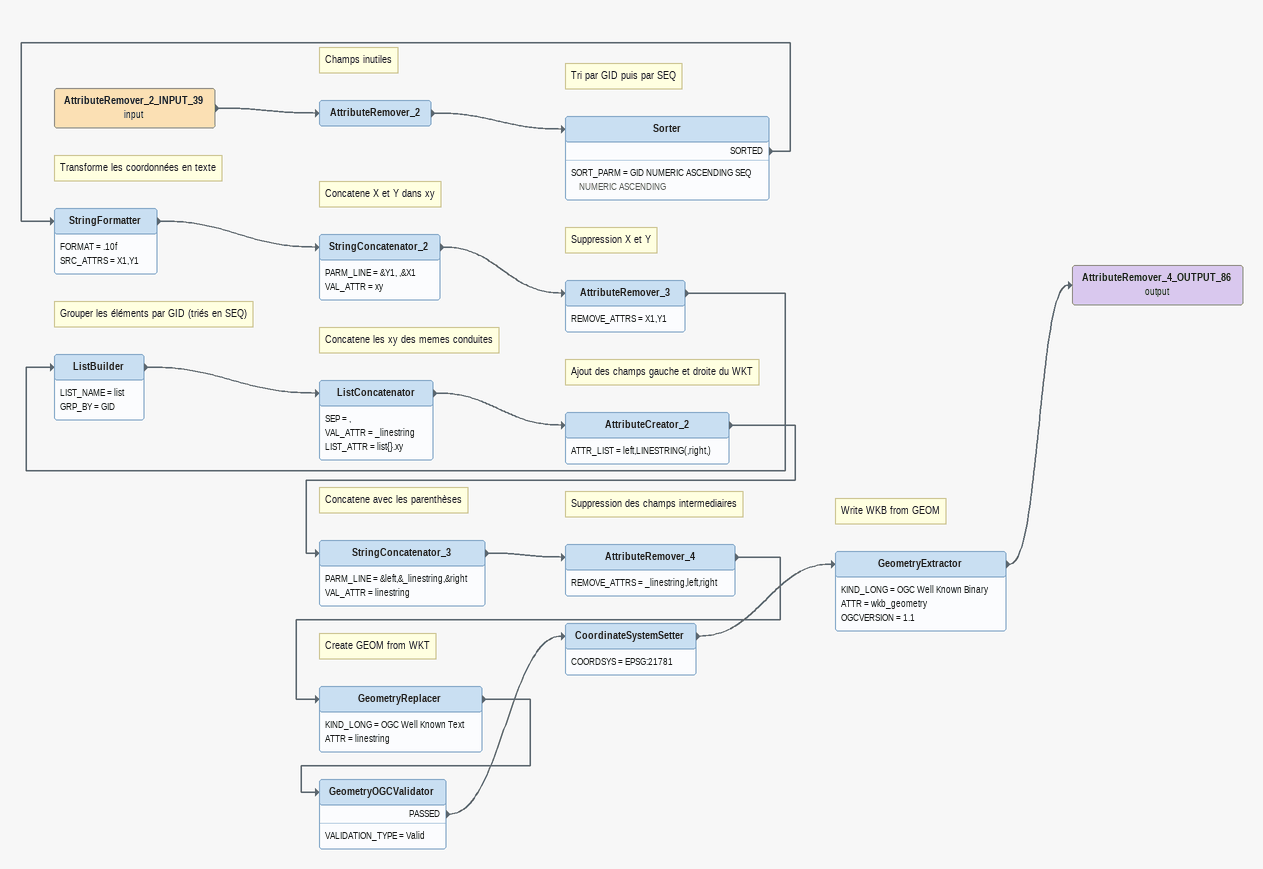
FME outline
AttributeRemover_2_INPUT_39 (input)
    -> AttributeRemover_2
Note: Champs inutiles
AttributeRemover_2
    -> Sorter
Note: Tri par GID puis par SEQ
Sorter
    SORT_PARM = GID NUMERIC ASCENDING SEQ NUMERIC ASCENDING
    SORTED -> StringFormatter
Note: Transforme les coordonnées en texte
StringFormatter
    FORMAT = .10f
    SRC_ATTRS = X1,Y1
    -> StringConcatenator_2
Note: Concatene X et Y dans xy
StringConcatenator_2
    PARM_LINE = &Y1, ,&X1
    VAL_ATTR = xy
    -> AttributeRemover_3
Note: Suppression X et Y
AttributeRemover_3
    REMOVE_ATTRS = X1,Y1
    -> ListBuilder
Note: Grouper les éléments par GID (triés en SEQ)
ListBuilder
    LIST_NAME = list
    GRP_BY = GID
    -> ListConcatenator
Note: Concatene les xy des memes conduites
ListConcatenator
    SEP = ,
    VAL_ATTR = _linestring
    LIST_ATTR = list{}.xy
    -> AttributeCreator_2
Note: Ajout des champs gauche et droite du WKT
AttributeCreator_2
    ATTR_LIST = left,LINESTRING(,right,)
    -> StringConcatenator_3
Note: Concatene avec les parenthèses
StringConcatenator_3
    PARM_LINE = &left,&_linestring,&right
    VAL_ATTR = linestring
    -> AttributeRemover_4
Note: Suppression des champs intermediaires
AttributeRemover_4
    REMOVE_ATTRS = _linestring,left,right
    -> GeometryReplacer
Note: Create GEOM from WKT
GeometryReplacer
    KIND_LONG = OGC Well Known Text
    ATTR = linestring
    -> GeometryOGCValidator
GeometryOGCValidator
    VALIDATION_TYPE = Valid
    PASSED -> CoordinateSystemSetter
CoordinateSystemSetter
    COORDSYS = EPSG:21781
    -> GeometryExtractor
Note: Write WKB from GEOM
GeometryExtractor
    KIND_LONG = OGC Well Known Binary
    ATTR = wkb_geometry
    OGCVERSION = 1.1
    -> AttributeRemover_4_OUTPUT_86 (output)
AttributeRemover_4_OUTPUT_86 (output)
